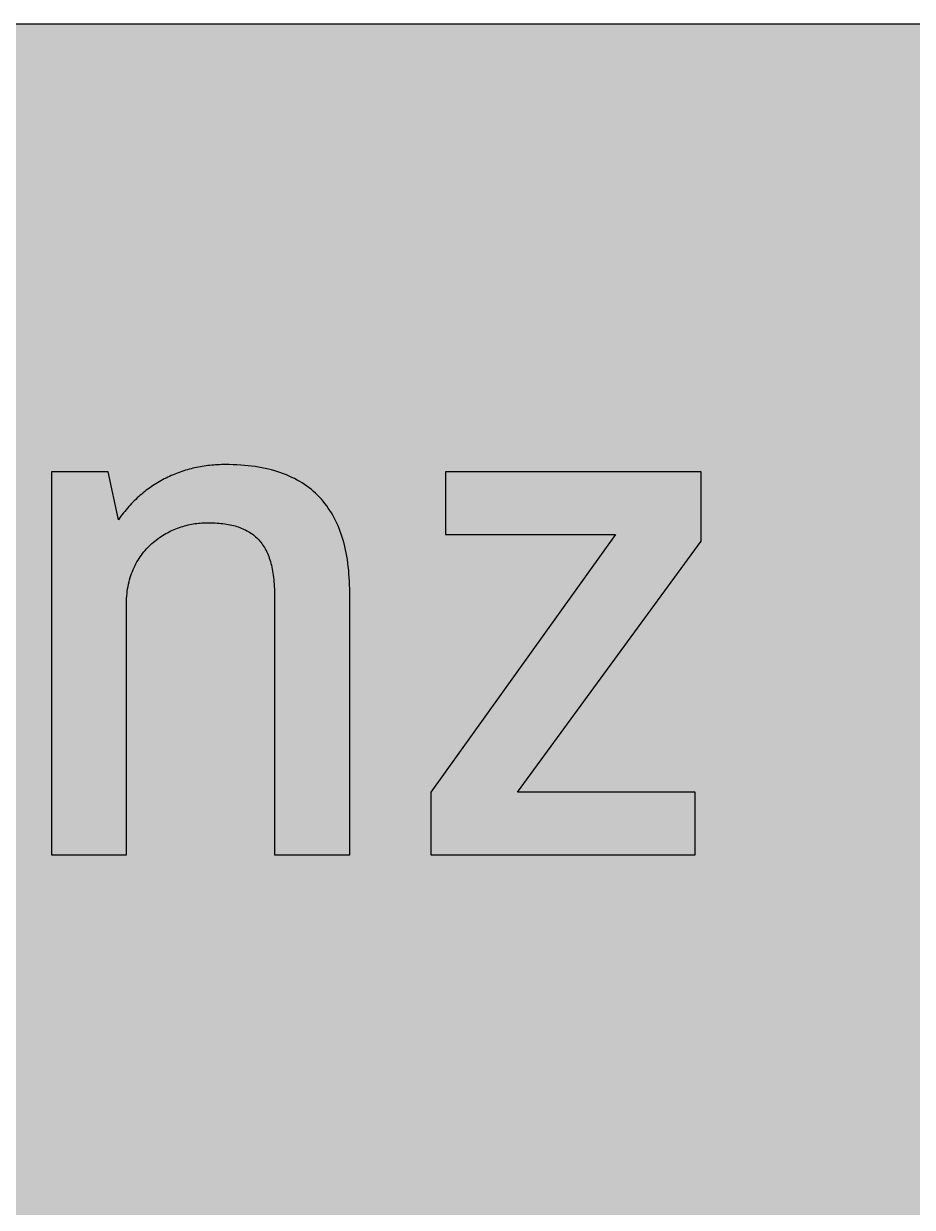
# Model space of a CAD drawing. Header units: millimetres. Extents: x 0 to 212, y 0 to 159.
# Drawn here: x 98.7 to 158.3, y 79.4 to 158.8 of the extents above; entities that cross this region are included whole.
import ezdxf

# ---------------------------------------------------------------- set-up
doc = ezdxf.new("R2010")
doc.units = ezdxf.units.MM

msp = doc.modelspace()

# ---------------------------------------------------------------- hatches: boundary and pattern name
for color, points in [(254, [(14.1633, 0.0536), (13.9878, 0.0533), (13.8125, 0.0559), (13.6373, 0.061), (13.462, 0.0686), (13.2893, 0.0787), (13.114, 0.0914), (12.9413, 0.1041), (12.7686, 0.1219), (12.5959, 0.1397), (12.4231, 0.16), (12.2504, 0.1829), (12.0777, 0.2057), (11.9075, 0.2337), (11.7373, 0.2616), (11.5672, 0.2921), (11.397, 0.3251), (11.2268, 0.3607), (11.0592, 0.3988), (10.8915, 0.4369), (10.7239, 0.4775), (10.5562, 0.5207), (10.3886, 0.5664), (10.2235, 0.6121), (10.0584, 0.6629), (9.8933, 0.7137), (9.7307, 0.7671), (9.5682, 0.8204), (9.4056, 0.8788), (9.2431, 0.9373), (9.083, 0.9982), (8.923, 1.0617), (8.763, 1.1252), (8.6055, 1.1938), (8.4455, 1.2624), (8.2906, 1.331), (8.1331, 1.4046), (7.9781, 1.4783), (7.8232, 1.5545), (7.6708, 1.6332), (7.5184, 1.7145), (7.366, 1.7958), (7.2161, 1.8796), (7.0663, 1.966), (6.919, 2.0523), (6.7716, 2.1438), (6.6243, 2.2352), (6.4795, 2.3266), (6.3348, 2.4232), (6.19, 2.5197), (6.0477, 2.6187), (5.908, 2.7178), (5.7683, 2.8194), (5.6286, 2.9235), (5.4915, 3.0302), (5.3543, 3.1369), (5.2197, 3.2461), (5.0851, 3.3579), (4.953, 3.4722), (4.8209, 3.5865), (4.6914, 3.7033), (4.5644, 3.8202), (4.4348, 3.9395), (4.3104, 4.0615), (4.1859, 4.1859), (4.0615, 4.3104), (3.9395, 4.4348), (3.8202, 4.5618), (3.7033, 4.6914), (3.5865, 4.8209), (3.4722, 4.953), (3.3579, 5.0851), (3.2487, 5.2197), (3.1369, 5.3543), (3.0302, 5.4915), (2.9235, 5.6286), (2.8194, 5.7683), (2.7178, 5.908), (2.6187, 6.0477), (2.5197, 6.19), (2.4232, 6.3348), (2.3266, 6.477), (2.2352, 6.6243), (2.1438, 6.7691), (2.0523, 6.919), (1.966, 7.0663), (1.8796, 7.2161), (1.7958, 7.366), (1.7145, 7.5184), (1.6332, 7.6708), (1.5545, 7.8232), (1.4783, 7.9781), (1.4046, 8.1331), (1.331, 8.2906), (1.2598, 8.4455), (1.1913, 8.603), (1.1252, 8.763), (1.0592, 8.923), (0.9982, 9.083), (0.9373, 9.2431), (0.8763, 9.4056), (0.8204, 9.5682), (0.7645, 9.7307), (0.7112, 9.8933), (0.6604, 10.0584), (0.6121, 10.2235), (0.5639, 10.3911), (0.5207, 10.5562), (0.4775, 10.7239), (0.4343, 10.8915), (0.3962, 11.0592), (0.3607, 11.2268), (0.3251, 11.397), (0.2921, 11.5672), (0.2616, 11.7373), (0.2311, 11.9075), (0.2057, 12.0802), (0.1803, 12.2504), (0.1575, 12.4231), (0.1372, 12.5959), (0.1194, 12.7686), (0.1041, 12.9413), (0.0889, 13.1166), (0.0787, 13.2893), (0.0686, 13.4645), (0.061, 13.6373), (0.0559, 13.8125), (0.0508, 13.9878), (0.0508, 14.163), (0.0522, 144.6925), (0.0508, 144.8664), (0.0559, 145.0416), (0.061, 145.2169), (0.0686, 145.3896), (0.0787, 145.5649), (0.0889, 145.7376), (0.1041, 145.9128), (0.1194, 146.0856), (0.1372, 146.2583), (0.1575, 146.431), (0.1803, 146.6037), (0.2057, 146.7739), (0.2311, 146.9466), (0.2616, 147.1168), (0.2921, 147.287), (0.3251, 147.4572), (0.3607, 147.6248), (0.3962, 147.795), (0.4343, 147.9626), (0.4775, 148.1303), (0.5207, 148.2979), (0.5639, 148.463), (0.6121, 148.6281), (0.6604, 148.7932), (0.7112, 148.9583), (0.7645, 149.1234), (0.8204, 149.286), (0.8763, 149.4485), (0.9373, 149.6111), (0.9982, 149.7711), (1.0592, 149.9311), (1.1252, 150.0911), (1.1913, 150.2486), (1.2598, 150.4061), (1.331, 150.5636), (1.4046, 150.7185), (1.4783, 150.876), (1.5545, 151.0284), (1.6332, 151.1833), (1.7145, 151.3357), (1.7958, 151.4856), (1.8796, 151.638), (1.966, 151.7879), (2.0523, 151.9352), (2.1438, 152.0825), (2.2352, 152.2298), (2.3266, 152.3746), (2.4232, 152.5194), (2.5197, 152.6616), (2.6187, 152.8039), (2.7178, 152.9461), (2.8194, 153.0858), (2.9235, 153.2255), (3.0302, 153.3627), (3.1369, 153.4973), (3.2487, 153.6344), (3.3579, 153.7665), (3.4722, 153.8986), (3.5865, 154.0307), (3.7033, 154.1602), (3.8202, 154.2898), (3.9395, 154.4168), (4.0615, 154.5438), (4.1859, 154.6682), (4.3104, 154.7901), (4.4348, 154.9121), (4.5644, 155.034), (4.6914, 155.1508), (4.8209, 155.2677), (4.953, 155.382), (5.0851, 155.4937), (5.2197, 155.6055), (5.3543, 155.7147), (5.4915, 155.8239), (5.6286, 155.9281), (5.7683, 156.0322), (5.908, 156.1338), (6.0477, 156.2354), (6.19, 156.3345), (6.3348, 156.431), (6.4795, 156.525), (6.6243, 156.6189), (6.7716, 156.7104), (6.919, 156.7993), (7.0663, 156.8882), (7.2161, 156.9745), (7.366, 157.0584), (7.5184, 157.1396), (7.6708, 157.2209), (7.8232, 157.2971), (7.9781, 157.3733), (8.1331, 157.4495), (8.2906, 157.5206), (8.4455, 157.5918), (8.6055, 157.6603), (8.763, 157.7289), (8.923, 157.7924), (9.083, 157.8559), (9.2431, 157.9169), (9.4056, 157.9753), (9.5682, 158.0337), (9.7307, 158.0871), (9.8933, 158.1404), (10.0584, 158.1912), (10.2235, 158.242), (10.3886, 158.2877), (10.5562, 158.3334), (10.7239, 158.3766), (10.8915, 158.4173), (11.0592, 158.4579), (11.2268, 158.4935), (11.397, 158.529), (11.5672, 158.562), (11.7373, 158.5925), (11.9075, 158.6205), (12.0777, 158.6484), (12.2504, 158.6713), (12.4231, 158.6941), (12.5959, 158.7144), (12.7686, 158.7322), (12.9413, 158.75), (13.114, 158.7627), (13.2893, 158.7754), (13.462, 158.7856), (13.6373, 158.7932), (13.8125, 158.7983), (13.9878, 158.8008), (14.163, 158.8033), (197.6078, 158.8036), (197.7822, 158.8008), (197.9574, 158.7983), (198.1327, 158.7932), (198.3054, 158.7856), (198.4807, 158.7754), (198.6534, 158.7627), (198.8287, 158.75), (199.0014, 158.7322), (199.1741, 158.7144), (199.3468, 158.6941), (199.5195, 158.6713), (199.6897, 158.6484), (199.8624, 158.6205), (200.0326, 158.5925), (200.2028, 158.562), (200.373, 158.529), (200.5432, 158.4935), (200.7108, 158.4579), (200.8784, 158.4173), (201.0461, 158.3766), (201.2137, 158.3334), (201.3788, 158.2877), (201.5465, 158.242), (201.7116, 158.1912), (201.8767, 158.1404), (202.0392, 158.0871), (202.2018, 158.0337), (202.3643, 157.9753), (202.5269, 157.9169), (202.6869, 157.8559), (202.8469, 157.7924), (203.007, 157.7289), (203.167, 157.6603), (203.3245, 157.5918), (203.4794, 157.5206), (203.6369, 157.4495), (203.7918, 157.3733), (203.9468, 157.2971), (204.0992, 157.2209), (204.2516, 157.1396), (204.404, 157.0584), (204.5538, 156.9745), (204.7037, 156.8882), (204.8535, 156.7993), (205.0009, 156.7104), (205.1456, 156.6189), (205.293, 156.525), (205.4352, 156.431), (205.58, 156.3345), (205.7222, 156.2354), (205.8619, 156.1338), (206.0016, 156.0322), (206.1413, 155.9281), (206.2785, 155.8239), (206.4156, 155.7147), (206.5503, 155.6055), (206.6849, 155.4937), (206.817, 155.382), (206.949, 155.2677), (207.0786, 155.1508), (207.2081, 155.034), (207.3351, 154.9121), (207.4596, 154.7901), (207.584, 154.6682), (207.7085, 154.5438), (207.8304, 154.4168), (207.9498, 154.2898), (208.0666, 154.1602), (208.1835, 154.0307), (208.2978, 153.8986), (208.4121, 153.7665), (208.5238, 153.6344), (208.6331, 153.4973), (208.7397, 153.3627), (208.8464, 153.2255), (208.9506, 153.0858), (209.0522, 152.9461), (209.1512, 152.8039), (209.2503, 152.6616), (209.3468, 152.5194), (209.4433, 152.3746), (209.5348, 152.2298), (209.6262, 152.0825), (209.7176, 151.9352), (209.804, 151.7879), (209.8904, 151.638), (209.9742, 151.4856), (210.0555, 151.3357), (210.1367, 151.1833), (210.2155, 151.0284), (210.2917, 150.876), (210.3653, 150.7185), (210.439, 150.5636), (210.5076, 150.4061), (210.5762, 150.2486), (210.6447, 150.0911), (210.7082, 149.9311), (210.7717, 149.7711), (210.8327, 149.6111), (210.8911, 149.4485), (210.9495, 149.286), (211.0029, 149.1234), (211.0562, 148.9583), (211.107, 148.7932), (211.1578, 148.6281), (211.2035, 148.463), (211.2493, 148.2979), (211.2924, 148.1303), (211.3331, 147.9626), (211.3712, 147.795), (211.4093, 147.6248), (211.4448, 147.4572), (211.4779, 147.287), (211.5083, 147.1168), (211.5363, 146.9466), (211.5642, 146.7739), (211.5871, 146.6037), (211.6099, 146.431), (211.6303, 146.2583), (211.648, 146.0856), (211.6658, 145.9128), (211.6785, 145.7376), (211.6912, 145.5649), (211.7014, 145.3896), (211.709, 145.2169), (211.7141, 145.0416), (211.7166, 144.8664), (211.7166, 144.6911), (211.7189, 14.1647), (211.7166, 13.9878), (211.7141, 13.8125), (211.709, 13.6373), (211.7014, 13.4645), (211.6912, 13.2893), (211.6785, 13.1166), (211.6658, 12.9413), (211.648, 12.7686), (211.6303, 12.5959), (211.6099, 12.4231), (211.5871, 12.2504), (211.5642, 12.0802), (211.5363, 11.9075), (211.5083, 11.7373), (211.4779, 11.5672), (211.4448, 11.397), (211.4093, 11.2268), (211.3712, 11.0592), (211.3331, 10.8915), (211.2924, 10.7239), (211.2493, 10.5562), (211.2035, 10.3911), (211.1578, 10.2235), (211.107, 10.0584), (211.0562, 9.8933), (211.0029, 9.7307), (210.9495, 9.5682), (210.8911, 9.4056), (210.8327, 9.2431), (210.7717, 9.083), (210.7082, 8.923), (210.6447, 8.763), (210.5762, 8.603), (210.5076, 8.4455), (210.439, 8.2906), (210.3653, 8.1331), (210.2917, 7.9781), (210.2155, 7.8232), (210.1367, 7.6708), (210.0555, 7.5184), (209.9742, 7.366), (209.8904, 7.2161), (209.804, 7.0663), (209.7176, 6.919), (209.6262, 6.7691), (209.5348, 6.6243), (209.4433, 6.477), (209.3468, 6.3348), (209.2503, 6.19), (209.1512, 6.0477), (209.0522, 5.908), (208.9506, 5.7683), (208.8464, 5.6286), (208.7397, 5.4915), (208.6331, 5.3543), (208.5238, 5.2197), (208.4121, 5.0851), (208.2978, 4.953), (208.1835, 4.8209), (208.0666, 4.6914), (207.9498, 4.5618), (207.8304, 4.4348), (207.7085, 4.3104), (207.584, 4.1859), (207.4596, 4.0615), (207.3351, 3.9395), (207.2081, 3.8202), (207.0786, 3.7033), (206.949, 3.5865), (206.817, 3.4722), (206.6849, 3.3579), (206.5503, 3.2461), (206.4156, 3.1369), (206.2785, 3.0302), (206.1413, 2.9235), (206.0016, 2.8194), (205.8619, 2.7178), (205.7222, 2.6187), (205.58, 2.5197), (205.4352, 2.4232), (205.293, 2.3266), (205.1456, 2.2352), (205.0009, 2.1438), (204.8535, 2.0523), (204.7037, 1.966), (204.5538, 1.8796), (204.404, 1.7958), (204.2516, 1.7145), (204.0992, 1.6332), (203.9468, 1.5545), (203.7918, 1.4783), (203.6369, 1.4046), (203.4794, 1.331), (203.3245, 1.2624), (203.167, 1.1938), (203.007, 1.1252), (202.8469, 1.0617), (202.6869, 0.9982), (202.5269, 0.9373), (202.3643, 0.8788), (202.2018, 0.8204), (202.0392, 0.7671), (201.8767, 0.7137), (201.7116, 0.6629), (201.5465, 0.6121), (201.3788, 0.5664), (201.2137, 0.5207), (201.0461, 0.4775), (200.8784, 0.4369), (200.7108, 0.3988), (200.5432, 0.3607), (200.373, 0.3251), (200.2028, 0.2921), (200.0326, 0.2616), (199.8624, 0.2337), (199.6897, 0.2057), (199.5195, 0.1829), (199.3468, 0.16), (199.1741, 0.1397), (199.0014, 0.1219), (198.8287, 0.1041), (198.6534, 0.0914), (198.4807, 0.0787), (198.3054, 0.0686), (198.1327, 0.061), (197.9574, 0.0559), (197.7822, 0.0533), (197.6069, 0.0533)]), (59, [(120.5798, 103.0647), (120.5798, 120.6468), (120.5763, 120.9065), (120.5713, 121.1656), (120.5611, 121.4196), (120.5484, 121.6685), (120.5306, 121.9149), (120.5103, 122.1588), (120.4849, 122.3975), (120.4544, 122.6312), (120.4214, 122.8623), (120.3858, 123.0884), (120.3452, 123.3094), (120.2995, 123.5278), (120.2512, 123.7437), (120.1979, 123.9545), (120.1395, 124.1603), (120.081, 124.3635), (120.015, 124.5616), (119.9464, 124.7572), (119.8728, 124.9477), (119.7966, 125.1331), (119.7153, 125.316), (119.6315, 125.4938), (119.54, 125.669), (119.4486, 125.8392), (119.3495, 126.0043), (119.2479, 126.1669), (119.1438, 126.3244), (119.0346, 126.4793), (118.9203, 126.6292), (118.8009, 126.7739), (118.679, 126.9162), (118.5545, 127.0533), (118.4224, 127.188), (118.2878, 127.315), (118.1481, 127.442), (118.0059, 127.5613), (117.8585, 127.6782), (117.7061, 127.7925), (117.5512, 127.8992), (117.3912, 128.0033), (117.2261, 128.1049), (117.0559, 128.2014), (116.8832, 128.2929), (116.7054, 128.3792), (116.525, 128.463), (116.3371, 128.5418), (116.1466, 128.618), (115.9535, 128.6891), (115.7529, 128.7551), (115.5497, 128.8161), (115.3414, 128.8745), (115.128, 128.9279), (114.9121, 128.9787), (114.6912, 129.0244), (114.4651, 129.065), (114.234, 129.1006), (114.0003, 129.1336), (113.7615, 129.1615), (113.5177, 129.1844), (113.2688, 129.2047), (113.0173, 129.22), (112.7608, 129.2301), (112.4991, 129.2377), (112.2324, 129.2403), (112.1029, 129.2377), (111.9734, 129.2352), (111.8438, 129.2301), (111.7143, 129.225), (111.5847, 129.2174), (111.4577, 129.2073), (111.3282, 129.1971), (111.2012, 129.1844), (111.0742, 129.1692), (110.9447, 129.1514), (110.8177, 129.1336), (110.6932, 129.1133), (110.5662, 129.0904), (110.4392, 129.0676), (110.3147, 129.0422), (110.1903, 129.0142), (110.0633, 128.9863), (109.9414, 128.9558), (109.8169, 128.9228), (109.6924, 128.8872), (109.5705, 128.8517), (109.4486, 128.8136), (109.3267, 128.7729), (109.2073, 128.7323), (109.0854, 128.6866), (108.966, 128.6434), (108.8466, 128.5951), (108.7298, 128.5469), (108.6104, 128.4961), (108.4936, 128.4427), (108.3767, 128.3868), (108.2624, 128.331), (108.1481, 128.2725), (108.0338, 128.2141), (107.9195, 128.1506), (107.8078, 128.0871), (107.696, 128.0211), (107.5868, 127.955), (107.475, 127.8865), (107.3658, 127.8128), (107.2591, 127.7417), (107.1524, 127.6655), (107.0458, 127.5893), (106.9391, 127.5105), (106.8349, 127.4293), (106.7333, 127.348), (106.6317, 127.2616), (106.5301, 127.1753), (106.4285, 127.0889), (106.3295, 126.9975), (106.233, 126.906), (106.1364, 126.812), (106.0399, 126.7155), (105.9459, 126.619), (105.852, 126.5199), (105.7605, 126.4183), (105.6691, 126.3142), (105.5802, 126.2075), (105.4913, 126.1008), (105.4049, 125.9916), (105.3186, 125.8799), (105.2347, 125.7681), (105.1509, 125.6513), (105.0696, 125.5344), (104.3795, 128.7455), (100.5776, 128.7455), (100.5776, 103.0647), (105.6143, 103.0647), (105.6143, 119.9056), (105.6157, 120.0785), (105.6208, 120.2512), (105.6335, 120.4189), (105.6462, 120.584), (105.6665, 120.7465), (105.6894, 120.9065), (105.7173, 121.0615), (105.7478, 121.2164), (105.7808, 121.3663), (105.8189, 121.5136), (105.8621, 121.6584), (105.9078, 121.8006), (105.9561, 121.9378), (106.0069, 122.0749), (106.0628, 122.207), (106.1212, 122.3366), (106.1822, 122.4636), (106.2457, 122.588), (106.3142, 122.7099), (106.3854, 122.8268), (106.4565, 122.9436), (106.5327, 123.0554), (106.6114, 123.1671), (106.6927, 123.2738), (106.774, 123.378), (106.8603, 123.4796), (106.9467, 123.5761), (107.0381, 123.6726), (107.1296, 123.7666), (107.2236, 123.8555), (107.3175, 123.9444), (107.4166, 124.0282), (107.5157, 124.1095), (107.6173, 124.1908), (107.7189, 124.267), (107.823, 124.3406), (107.9271, 124.4117), (108.0338, 124.4803), (108.143, 124.5464), (108.2523, 124.6073), (108.3615, 124.6683), (108.4732, 124.7267), (108.585, 124.7826), (108.6968, 124.8334), (108.8111, 124.8842), (108.9254, 124.9299), (109.0397, 124.9756), (109.1565, 125.0163), (109.2708, 125.0569), (109.3876, 125.0925), (109.5045, 125.1255), (109.6188, 125.1585), (109.7356, 125.1864), (109.8525, 125.2144), (109.9693, 125.2372), (110.0861, 125.2576), (110.2004, 125.2779), (110.3173, 125.2931), (110.4316, 125.3058), (110.5459, 125.3185), (110.6602, 125.3261), (110.7719, 125.3338), (110.8862, 125.3363), (110.998, 125.3388), (111.1402, 125.3363), (111.2799, 125.3338), (111.4171, 125.3287), (111.5517, 125.3236), (111.6863, 125.3134), (111.8159, 125.3033), (111.9454, 125.2931), (112.0724, 125.2779), (112.1943, 125.2601), (112.3163, 125.2423), (112.4356, 125.222), (112.5525, 125.1991), (112.6693, 125.1737), (112.7811, 125.1483), (112.8903, 125.1179), (112.9995, 125.0874), (113.1037, 125.0544), (113.2078, 125.0163), (113.3094, 124.9782), (113.4085, 124.9375), (113.505, 124.8943), (113.599, 124.8512), (113.6904, 124.8029), (113.7793, 124.7521), (113.8682, 124.6988), (113.952, 124.6429), (114.0358, 124.587), (114.1171, 124.526), (114.1959, 124.4625), (114.2721, 124.3965), (114.3457, 124.3279), (114.4168, 124.2568), (114.4854, 124.1831), (114.554, 124.1069), (114.6175, 124.0282), (114.681, 123.9469), (114.742, 123.8606), (114.8004, 123.7742), (114.8563, 123.6828), (114.9096, 123.5888), (114.9629, 123.4923), (115.0112, 123.3932), (115.0595, 123.2916), (115.1026, 123.1849), (115.1458, 123.0782), (115.1865, 122.9665), (115.2246, 122.8522), (115.2601, 122.7328), (115.2957, 122.6134), (115.3262, 122.489), (115.3566, 122.362), (115.3846, 122.2299), (115.4074, 122.0953), (115.4328, 121.9581), (115.4532, 121.8184), (115.4709, 121.6736), (115.4862, 121.5263), (115.5014, 121.3764), (115.5141, 121.2215), (115.5243, 121.064), (115.5319, 120.904), (115.537, 120.7389), (115.5395, 120.5713), (115.5395, 120.3985), (115.5418, 103.0647)]), (59, [(144.1372, 124.1044), (144.1372, 128.7455), (127, 128.7455), (127, 124.5482), (138.4088, 124.5482), (126.0119, 107.2621), (126.0119, 103.0647), (143.7432, 103.0647), (143.7432, 107.2621), (131.8398, 107.2621)])]:
    msp.add_hatch(color=color).paths.add_polyline_path(points)
h = msp.add_hatch(color=59)
h.paths.add_polyline_path([(14.1633, 3.5814), (13.8887, 3.5839), (13.6169, 3.5941), (13.3477, 3.6119), (13.081, 3.6347), (12.8143, 3.6652), (12.5501, 3.7008), (12.2885, 3.7465), (12.0294, 3.7948), (11.7729, 3.8506), (11.5164, 3.9141), (11.2649, 3.9827), (11.016, 4.0564), (10.7671, 4.1351), (10.5232, 4.2215), (10.2819, 4.3129), (10.0432, 4.412), (9.8069, 4.5161), (9.5733, 4.6228), (9.3447, 4.7371), (9.1186, 4.8565), (8.8951, 4.9809), (8.6741, 5.113), (8.4582, 5.2476), (8.2448, 5.3873), (8.0366, 5.5321), (7.8308, 5.682), (7.6276, 5.8369), (7.4295, 5.9969), (7.2365, 6.1595), (7.046, 6.3297), (6.8605, 6.5024), (6.6777, 6.6802), (6.5024, 6.8605), (6.3271, 7.046), (6.1595, 7.2365), (5.9969, 7.432), (5.8369, 7.6302), (5.682, 7.8308), (5.5321, 8.0366), (5.3873, 8.2448), (5.2451, 8.4582), (5.1105, 8.6741), (4.9809, 8.8951), (4.8565, 9.1186), (4.7371, 9.3447), (4.6228, 9.5758), (4.5136, 9.8069), (4.4094, 10.0432), (4.3129, 10.2819), (4.2215, 10.5232), (4.1351, 10.7696), (4.0538, 11.016), (3.9802, 11.2649), (3.9116, 11.5189), (3.8506, 11.7729), (3.7948, 12.0294), (3.744, 12.2911), (3.7008, 12.5527), (3.6627, 12.8143), (3.6322, 13.081), (3.6093, 13.3502), (3.5916, 13.6195), (3.5814, 13.8913), (3.5789, 14.163), (3.58, 144.6925), (3.5814, 144.9654), (3.5916, 145.2347), (3.6093, 145.5064), (3.6322, 145.7731), (3.6627, 146.0398), (3.7008, 146.304), (3.744, 146.5656), (3.7948, 146.8247), (3.8506, 147.0812), (3.9116, 147.3352), (3.9802, 147.5892), (4.0538, 147.8382), (4.1351, 148.0845), (4.2215, 148.3309), (4.3129, 148.5722), (4.4094, 148.811), (4.5136, 149.0472), (4.6228, 149.2783), (4.7371, 149.5095), (4.8565, 149.7355), (4.9809, 149.9591), (5.1105, 150.1775), (5.2451, 150.3959), (5.3873, 150.6093), (5.5321, 150.8176), (5.682, 151.0233), (5.8369, 151.224), (5.9969, 151.4221), (6.1595, 151.6177), (6.3271, 151.8056), (6.5024, 151.9936), (6.6777, 152.1739), (6.8605, 152.3517), (7.046, 152.5245), (7.2365, 152.6946), (7.4295, 152.8572), (7.6276, 153.0172), (7.8308, 153.1722), (8.0366, 153.322), (8.2448, 153.4668), (8.4582, 153.6065), (8.6741, 153.7411), (8.8951, 153.8732), (9.1186, 153.9977), (9.3447, 154.117), (9.5733, 154.2313), (9.8069, 154.3406), (10.0432, 154.4422), (10.2819, 154.5412), (10.5232, 154.6327), (10.7671, 154.719), (11.016, 154.7978), (11.2649, 154.874), (11.5164, 154.9425), (11.7729, 155.0035), (12.0294, 155.0594), (12.2885, 155.1102), (12.5501, 155.1534), (12.8143, 155.1889), (13.081, 155.2194), (13.3477, 155.2448), (13.6169, 155.26), (13.8887, 155.2702), (14.163, 155.2753), (197.6078, 155.2758), (197.8787, 155.2702), (198.1505, 155.26), (198.4197, 155.2448), (198.689, 155.2194), (198.9557, 155.1889), (199.2173, 155.1534), (199.4789, 155.1102), (199.7405, 155.0594), (199.9971, 155.0035), (200.2511, 154.9425), (200.5051, 154.874), (200.754, 154.7978), (201.0004, 154.719), (201.2467, 154.6327), (201.488, 154.5412), (201.7268, 154.4422), (201.963, 154.3406), (202.1942, 154.2313), (202.4253, 154.117), (202.6514, 153.9977), (202.8749, 153.8732), (203.0959, 153.7411), (203.3118, 153.6065), (203.5251, 153.4668), (203.7334, 153.322), (203.9391, 153.1722), (204.1398, 153.0172), (204.3379, 152.8572), (204.5335, 152.6946), (204.724, 152.5245), (204.9094, 152.3517), (205.0898, 152.1739), (205.2676, 151.9936), (205.4403, 151.8056), (205.6105, 151.6177), (205.773, 151.4221), (205.933, 151.224), (206.088, 151.0233), (206.2378, 150.8176), (206.3826, 150.6093), (206.5223, 150.3959), (206.6569, 150.1775), (206.789, 149.9591), (206.9135, 149.7355), (207.0329, 149.5095), (207.1472, 149.2783), (207.2538, 149.0472), (207.358, 148.811), (207.457, 148.5722), (207.5485, 148.3309), (207.6348, 148.0845), (207.7136, 147.8382), (207.7872, 147.5892), (207.8558, 147.3352), (207.9193, 147.0812), (207.9752, 146.8247), (208.0235, 146.5656), (208.0692, 146.304), (208.1047, 146.0398), (208.1352, 145.7731), (208.1581, 145.5064), (208.1759, 145.2347), (208.186, 144.9654), (208.1911, 144.6911), (208.1911, 14.1647), (208.186, 13.8913), (208.1759, 13.6195), (208.1581, 13.3502), (208.1352, 13.081), (208.1047, 12.8143), (208.0692, 12.5527), (208.0235, 12.2911), (207.9752, 12.0294), (207.9193, 11.7729), (207.8558, 11.5189), (207.7872, 11.2649), (207.7136, 11.016), (207.6348, 10.7696), (207.5485, 10.5232), (207.457, 10.2819), (207.358, 10.0432), (207.2538, 9.8069), (207.1472, 9.5758), (207.0329, 9.3447), (206.9135, 9.1186), (206.789, 8.8951), (206.6569, 8.6741), (206.5223, 8.4582), (206.3826, 8.2448), (206.2378, 8.0366), (206.088, 7.8308), (205.933, 7.6302), (205.773, 7.432), (205.6105, 7.2365), (205.4403, 7.046), (205.2676, 6.8605), (205.0898, 6.6802), (204.9094, 6.5024), (204.724, 6.3297), (204.5335, 6.1595), (204.3379, 5.9969), (204.1398, 5.8369), (203.9391, 5.682), (203.7334, 5.5321), (203.5251, 5.3873), (203.3118, 5.2476), (203.0959, 5.113), (202.8749, 4.9809), (202.6514, 4.8565), (202.4253, 4.7371), (202.1942, 4.6228), (201.963, 4.5161), (201.7268, 4.412), (201.488, 4.3129), (201.2467, 4.2215), (201.0004, 4.1351), (200.754, 4.0564), (200.5051, 3.9827), (200.2511, 3.9141), (199.9971, 3.8506), (199.7405, 3.7948), (199.4789, 3.7465), (199.2173, 3.7008), (198.9557, 3.6652), (198.689, 3.6347), (198.4197, 3.6119), (198.1505, 3.5941), (197.8787, 3.5839), (197.6069, 3.5789)])
h.paths.add_polyline_path([(14.1633, 8.8731), (14.0259, 8.8748), (13.8887, 8.8798), (13.7541, 8.8875), (13.622, 8.9002), (13.4874, 8.9154), (13.3553, 8.9332), (13.2258, 8.9535), (13.0962, 8.9789), (12.9667, 9.0068), (12.8397, 9.0373), (12.7127, 9.0729), (12.5882, 9.1084), (12.4663, 9.1491), (12.3419, 9.1923), (12.2225, 9.238), (12.1031, 9.2888), (11.9837, 9.3396), (11.8694, 9.3929), (11.7526, 9.4513), (11.6408, 9.5098), (11.5291, 9.5733), (11.4198, 9.6368), (11.3106, 9.7053), (11.2039, 9.7765), (11.0998, 9.8476), (10.9957, 9.9238), (10.8966, 10), (10.7975, 10.0787), (10.6985, 10.1625), (10.6045, 10.2464), (10.5105, 10.3327), (10.4216, 10.4216), (10.3327, 10.5131), (10.2464, 10.6045), (10.16, 10.701), (10.0787, 10.7975), (10, 10.8966), (9.9212, 10.9982), (9.8476, 11.0998), (9.7739, 11.2039), (9.7053, 11.3106), (9.6368, 11.4198), (9.5707, 11.5291), (9.5098, 11.6408), (9.4488, 11.7551), (9.3929, 11.8694), (9.337, 11.9863), (9.2862, 12.1031), (9.238, 12.2225), (9.1923, 12.3444), (9.1491, 12.4663), (9.1084, 12.5908), (9.0703, 12.7152), (9.0373, 12.8397), (9.0068, 12.9692), (8.9789, 13.0962), (8.9535, 13.2258), (8.9306, 13.3579), (8.9129, 13.4899), (8.8976, 13.622), (8.8849, 13.7566), (8.8773, 13.8913), (8.8722, 14.0259), (8.8697, 14.163), (8.8717, 144.6925), (8.8722, 144.8283), (8.8773, 144.9629), (8.8849, 145.0975), (8.8976, 145.2321), (8.9129, 145.3642), (8.9306, 145.4963), (8.9535, 145.6284), (8.9789, 145.7579), (9.0068, 145.8849), (9.0373, 146.0144), (9.0703, 146.1389), (9.1084, 146.2634), (9.1491, 146.3878), (9.1923, 146.5097), (9.238, 146.6317), (9.2862, 146.751), (9.337, 146.8679), (9.3929, 146.9847), (9.4488, 147.099), (9.5098, 147.2133), (9.5707, 147.3251), (9.6368, 147.4343), (9.7053, 147.5435), (9.7739, 147.6502), (9.8476, 147.7543), (9.9212, 147.8559), (10, 147.9575), (10.0787, 148.0566), (10.16, 148.1531), (10.2464, 148.2496), (10.3327, 148.3411), (10.4216, 148.4325), (10.5105, 148.5214), (10.6045, 148.6078), (10.6985, 148.6916), (10.7975, 148.7754), (10.8966, 148.8542), (10.9957, 148.9304), (11.0998, 149.0066), (11.2039, 149.0777), (11.3106, 149.1488), (11.4198, 149.2174), (11.5291, 149.2809), (11.6408, 149.3444), (11.7526, 149.4028), (11.8694, 149.4612), (11.9837, 149.5146), (12.1031, 149.5679), (12.2225, 149.6162), (12.3419, 149.6619), (12.4663, 149.7051), (12.5882, 149.7457), (12.7127, 149.7813), (12.8397, 149.8168), (12.9667, 149.8473), (13.0962, 149.8752), (13.2258, 149.9006), (13.3553, 149.921), (13.4874, 149.9413), (13.622, 149.9565), (13.7541, 149.9667), (13.8887, 149.9768), (14.0259, 149.9819), (14.163, 149.9819), (197.6078, 149.9842), (197.7441, 149.9819), (197.8787, 149.9768), (198.0133, 149.9667), (198.1479, 149.9565), (198.28, 149.9413), (198.4121, 149.921), (198.5442, 149.9006), (198.6737, 149.8752), (198.8007, 149.8473), (198.9303, 149.8168), (199.0547, 149.7813), (199.1792, 149.7457), (199.3036, 149.7051), (199.4256, 149.6619), (199.5475, 149.6162), (199.6669, 149.5679), (199.7837, 149.5146), (199.9005, 149.4612), (200.0148, 149.4028), (200.1291, 149.3444), (200.2409, 149.2809), (200.3501, 149.2174), (200.4593, 149.1488), (200.566, 149.0777), (200.6702, 149.0066), (200.7718, 148.9304), (200.8734, 148.8542), (200.9724, 148.7754), (201.0689, 148.6916), (201.1655, 148.6078), (201.2569, 148.5214), (201.3483, 148.4325), (201.4372, 148.3411), (201.5236, 148.2496), (201.6074, 148.1531), (201.6912, 148.0566), (201.77, 147.9575), (201.8462, 147.8559), (201.9224, 147.7543), (201.9935, 147.6502), (202.0646, 147.5435), (202.1332, 147.4343), (202.1967, 147.3251), (202.2602, 147.2133), (202.3186, 147.099), (202.377, 146.9847), (202.4304, 146.8679), (202.4812, 146.751), (202.532, 146.6317), (202.5777, 146.5097), (202.6209, 146.3878), (202.6615, 146.2634), (202.6971, 146.1389), (202.7326, 146.0144), (202.7631, 145.8849), (202.7911, 145.7579), (202.8165, 145.6284), (202.8368, 145.4963), (202.8546, 145.3642), (202.8698, 145.2321), (202.8825, 145.0975), (202.8901, 144.9629), (202.8952, 144.8283), (202.8977, 144.6911), (202.8994, 14.1647), (202.8952, 14.0259), (202.8901, 13.8913), (202.8825, 13.7566), (202.8698, 13.622), (202.8546, 13.4899), (202.8368, 13.3579), (202.8165, 13.2258), (202.7911, 13.0962), (202.7631, 12.9692), (202.7326, 12.8397), (202.6971, 12.7152), (202.6615, 12.5908), (202.6209, 12.4663), (202.5777, 12.3444), (202.532, 12.2225), (202.4812, 12.1031), (202.4304, 11.9863), (202.377, 11.8694), (202.3186, 11.7551), (202.2602, 11.6408), (202.1967, 11.5291), (202.1332, 11.4198), (202.0646, 11.3106), (201.9935, 11.2039), (201.9224, 11.0998), (201.8462, 10.9982), (201.77, 10.8966), (201.6912, 10.7975), (201.6074, 10.701), (201.5236, 10.6045), (201.4372, 10.5131), (201.3483, 10.4216), (201.2569, 10.3327), (201.1655, 10.2464), (201.0689, 10.1625), (200.9724, 10.0787), (200.8734, 10), (200.7718, 9.9238), (200.6702, 9.8476), (200.566, 9.7765), (200.4593, 9.7053), (200.3501, 9.6368), (200.2409, 9.5733), (200.1291, 9.5098), (200.0148, 9.4513), (199.9005, 9.3929), (199.7837, 9.3396), (199.6669, 9.2888), (199.5475, 9.238), (199.4256, 9.1923), (199.3036, 9.1491), (199.1792, 9.1084), (199.0547, 9.0729), (198.9303, 9.0373), (198.8007, 9.0068), (198.6737, 8.9789), (198.5442, 8.9535), (198.4121, 8.9332), (198.28, 8.9154), (198.1479, 8.9002), (198.0133, 8.8875), (197.8787, 8.8798), (197.7441, 8.8748), (197.6069, 8.8722)], flags=16)
h = msp.add_hatch(color=59)
h.paths.add_polyline_path([(147.5948, 128.7455), (147.5948, 124.7948), (151.299, 124.7948), (151.299, 103.0647), (156.337, 103.0647), (156.337, 128.7455)])
edge = h.paths.add_edge_path(flags=16)
edge.add_line((150.4597, 136.8457), (150.4594, 136.7536))
edge.add_line((150.4594, 136.7536), (150.462, 136.6647))
edge.add_line((150.462, 136.6647), (150.4671, 136.5758))
edge.add_line((150.4671, 136.5758), (150.4747, 136.4894))
edge.add_line((150.4747, 136.4894), (150.4848, 136.4031))
edge.add_line((150.4848, 136.4031), (150.495, 136.3167))
edge.add_line((150.495, 136.3167), (150.5077, 136.2304))
edge.add_line((150.5077, 136.2304), (150.5229, 136.1465))
edge.add_line((150.5229, 136.1465), (150.5407, 136.0627))
edge.add_line((150.5407, 136.0627), (150.5585, 135.9814))
edge.add_line((150.5585, 135.9814), (150.5814, 135.9002))
edge.add_line((150.5814, 135.9002), (150.6042, 135.8189))
edge.add_line((150.6042, 135.8189), (150.6271, 135.7401))
edge.add_line((150.6271, 135.7401), (150.655, 135.6614))
edge.add_line((150.655, 135.6614), (150.683, 135.5827))
edge.add_line((150.683, 135.5827), (150.7134, 135.5065))
edge.add_line((150.7134, 135.5065), (150.7439, 135.4303))
edge.add_line((150.7439, 135.4303), (150.7769, 135.3566))
edge.add_line((150.7769, 135.3566), (150.8125, 135.2829))
edge.add_line((150.8125, 135.2829), (150.8506, 135.2118))
edge.add_line((150.8506, 135.2118), (150.8887, 135.1407))
edge.add_line((150.8887, 135.1407), (150.9268, 135.0721))
edge.add_line((150.9268, 135.0721), (150.97, 135.0035))
edge.add_line((150.97, 135.0035), (151.0132, 134.935))
edge.add_line((151.0132, 134.935), (151.0589, 134.8689))
edge.add_line((151.0589, 134.8689), (151.1046, 134.8054))
edge.add_line((151.1046, 134.8054), (151.1529, 134.7419))
edge.add_line((151.1529, 134.7419), (151.2011, 134.6784))
edge.add_line((151.2011, 134.6784), (151.2545, 134.6175))
edge.add_line((151.2545, 134.6175), (151.3053, 134.559))
edge.add_line((151.3053, 134.559), (151.3586, 134.5006))
edge.add_line((151.3586, 134.5006), (151.4145, 134.4422))
edge.add_line((151.4145, 134.4422), (151.4729, 134.3863))
edge.add_line((151.4729, 134.3863), (151.5313, 134.333))
edge.add_line((151.5313, 134.333), (151.5897, 134.2822))
edge.add_line((151.5897, 134.2822), (151.6507, 134.2288))
edge.add_line((151.6507, 134.2288), (151.7142, 134.1806))
edge.add_line((151.7142, 134.1806), (151.7777, 134.1323))
edge.add_line((151.7777, 134.1323), (151.8412, 134.0866))
edge.add_line((151.8412, 134.0866), (151.9072, 134.0409))
edge.add_line((151.9072, 134.0409), (151.9758, 133.9977))
edge.add_line((151.9758, 133.9977), (152.0444, 133.9545))
edge.add_line((152.0444, 133.9545), (152.113, 133.9164))
edge.add_line((152.113, 133.9164), (152.1841, 133.8783))
edge.add_line((152.1841, 133.8783), (152.2552, 133.8402))
edge.add_line((152.2552, 133.8402), (152.3289, 133.8047))
edge.add_line((152.3289, 133.8047), (152.4051, 133.7716))
edge.add_line((152.4051, 133.7716), (152.4787, 133.7412))
edge.add_line((152.4787, 133.7412), (152.5549, 133.7107))
edge.add_line((152.5549, 133.7107), (152.6337, 133.6827))
edge.add_line((152.6337, 133.6827), (152.7124, 133.6548))
edge.add_line((152.7124, 133.6548), (152.7912, 133.6319))
edge.add_line((152.7912, 133.6319), (152.8724, 133.6091))
edge.add_line((152.8724, 133.6091), (152.9537, 133.5888))
edge.add_line((152.9537, 133.5888), (153.035, 133.5684))
edge.add_line((153.035, 133.5684), (153.1188, 133.5507))
edge.add_line((153.1188, 133.5507), (153.2026, 133.5354))
edge.add_line((153.2026, 133.5354), (153.289, 133.5227))
edge.add_line((153.289, 133.5227), (153.3754, 133.5126))
edge.add_line((153.3754, 133.5126), (153.4617, 133.5024))
edge.add_line((153.4617, 133.5024), (153.5481, 133.4948))
edge.add_line((153.5481, 133.4948), (153.637, 133.4897))
edge.add_line((153.637, 133.4897), (153.7259, 133.4872))
edge.add_line((153.7259, 133.4872), (153.8173, 133.4872))
edge.add_line((153.8173, 133.4872), (153.9062, 133.4872))
edge.add_line((153.9062, 133.4872), (153.9951, 133.4897))
edge.add_line((153.9951, 133.4897), (154.084, 133.4948))
edge.add_line((154.084, 133.4948), (154.1729, 133.5024))
edge.add_line((154.1729, 133.5024), (154.2593, 133.5126))
edge.add_line((154.2593, 133.5126), (154.3456, 133.5227))
edge.add_line((154.3456, 133.5227), (154.4295, 133.5354))
edge.add_line((154.4295, 133.5354), (154.5133, 133.5507))
edge.add_line((154.5133, 133.5507), (154.5971, 133.5684))
edge.add_line((154.5971, 133.5684), (154.6809, 133.5888))
edge.add_line((154.6809, 133.5888), (154.7622, 133.6091))
edge.add_line((154.7622, 133.6091), (154.8409, 133.6319))
edge.add_line((154.8409, 133.6319), (154.9222, 133.6548))
edge.add_line((154.9222, 133.6548), (155.001, 133.6827))
edge.add_line((155.001, 133.6827), (155.0772, 133.7107))
edge.add_line((155.0772, 133.7107), (155.1534, 133.7412))
edge.add_line((155.1534, 133.7412), (155.2296, 133.7716))
edge.add_line((155.2296, 133.7716), (155.3032, 133.8047))
edge.add_line((155.3032, 133.8047), (155.3769, 133.8402))
edge.add_line((155.3769, 133.8402), (155.448, 133.8783))
edge.add_line((155.448, 133.8783), (155.5191, 133.9164))
edge.add_line((155.5191, 133.9164), (155.5902, 133.9545))
edge.add_line((155.5902, 133.9545), (155.6588, 133.9977))
edge.add_line((155.6588, 133.9977), (155.7249, 134.0409))
edge.add_line((155.7249, 134.0409), (155.7909, 134.0866))
edge.add_line((155.7909, 134.0866), (155.8569, 134.1323))
edge.add_line((155.8569, 134.1323), (155.9204, 134.1806))
edge.add_line((155.9204, 134.1806), (155.9814, 134.2288))
edge.add_line((155.9814, 134.2288), (156.0424, 134.2822))
edge.add_line((156.0424, 134.2822), (156.1033, 134.333))
edge.add_line((156.1033, 134.333), (156.1617, 134.3863))
edge.add_line((156.1617, 134.3863), (156.2176, 134.4422))
edge.add_line((156.2176, 134.4422), (156.2735, 134.5006))
edge.add_line((156.2735, 134.5006), (156.3268, 134.559))
edge.add_line((156.3268, 134.559), (156.3802, 134.6175))
edge.add_line((156.3802, 134.6175), (156.431, 134.6784))
edge.add_line((156.431, 134.6784), (156.4818, 134.7419))
edge.add_line((156.4818, 134.7419), (156.53, 134.8054))
edge.add_line((156.53, 134.8054), (156.5758, 134.8689))
edge.add_line((156.5758, 134.8689), (156.6215, 134.935))
edge.add_line((156.6215, 134.935), (156.6647, 135.0035))
edge.add_line((156.6647, 135.0035), (156.7053, 135.0721))
edge.add_line((156.7053, 135.0721), (156.7459, 135.1407))
edge.add_line((156.7459, 135.1407), (156.784, 135.2118))
edge.add_line((156.784, 135.2118), (156.8221, 135.2829))
edge.add_line((156.8221, 135.2829), (156.8552, 135.3566))
edge.add_line((156.8552, 135.3566), (156.8907, 135.4303))
edge.add_line((156.8907, 135.4303), (156.9212, 135.5065))
edge.add_line((156.9212, 135.5065), (156.9517, 135.5827))
edge.add_line((156.9517, 135.5827), (156.9796, 135.6614))
edge.add_line((156.9796, 135.6614), (157.005, 135.7401))
edge.add_line((157.005, 135.7401), (157.0304, 135.8189))
edge.add_line((157.0304, 135.8189), (157.0533, 135.9002))
edge.add_line((157.0533, 135.9002), (157.0736, 135.9814))
edge.add_line((157.0736, 135.9814), (157.0914, 136.0627))
edge.add_line((157.0914, 136.0627), (157.1092, 136.1465))
edge.add_line((157.1092, 136.1465), (157.1244, 136.2304))
edge.add_line((157.1244, 136.2304), (157.1371, 136.3167))
edge.add_line((157.1371, 136.3167), (157.1498, 136.4031))
edge.add_line((157.1498, 136.4031), (157.1574, 136.4894))
edge.add_line((157.1574, 136.4894), (157.165, 136.5758))
edge.add_line((157.165, 136.5758), (157.1701, 136.6647))
edge.add_line((157.1701, 136.6647), (157.1752, 136.7536))
edge.add_line((157.1752, 136.7536), (157.1752, 136.845))
edge.add_line((157.1752, 136.845), (157.1752, 136.9339))
edge.add_line((157.1752, 136.9339), (157.1701, 137.0228))
edge.add_line((157.1701, 137.0228), (157.165, 137.1117))
edge.add_line((157.165, 137.1117), (157.1574, 137.2006))
edge.add_line((157.1574, 137.2006), (157.1498, 137.287))
edge.add_line((157.1498, 137.287), (157.1371, 137.3734))
edge.add_line((157.1371, 137.3734), (157.1244, 137.4572))
edge.add_line((157.1244, 137.4572), (157.1092, 137.541))
edge.add_line((157.1092, 137.541), (157.0914, 137.6248))
edge.add_line((157.0914, 137.6248), (157.0736, 137.7086))
edge.add_line((157.0736, 137.7086), (157.0533, 137.7899))
edge.add_line((157.0533, 137.7899), (157.0304, 137.8687))
edge.add_line((157.0304, 137.8687), (157.005, 137.9499))
edge.add_line((157.005, 137.9499), (156.9796, 138.0287))
edge.add_line((156.9796, 138.0287), (156.9517, 138.1049))
edge.add_line((156.9517, 138.1049), (156.9212, 138.1811))
edge.add_line((156.9212, 138.1811), (156.8907, 138.2573))
edge.add_line((156.8907, 138.2573), (156.8552, 138.3309))
edge.add_line((156.8552, 138.3309), (156.8221, 138.4046))
edge.add_line((156.8221, 138.4046), (156.784, 138.4783))
edge.add_line((156.784, 138.4783), (156.7459, 138.5468))
edge.add_line((156.7459, 138.5468), (156.7053, 138.618))
edge.add_line((156.7053, 138.618), (156.6647, 138.6865))
edge.add_line((156.6647, 138.6865), (156.6215, 138.7526))
edge.add_line((156.6215, 138.7526), (156.5758, 138.8186))
edge.add_line((156.5758, 138.8186), (156.53, 138.8847))
edge.add_line((156.53, 138.8847), (156.4818, 138.9482))
edge.add_line((156.4818, 138.9482), (156.431, 139.0117))
edge.add_line((156.431, 139.0117), (156.3802, 139.0726))
edge.add_line((156.3802, 139.0726), (156.3268, 139.131))
edge.add_line((156.3268, 139.131), (156.2735, 139.1895))
edge.add_line((156.2735, 139.1895), (156.2176, 139.2453))
edge.add_line((156.2176, 139.2453), (156.1617, 139.3012))
edge.add_line((156.1617, 139.3012), (156.1033, 139.3546))
edge.add_line((156.1033, 139.3546), (156.0424, 139.4079))
edge.add_line((156.0424, 139.4079), (155.9814, 139.4587))
edge.add_line((155.9814, 139.4587), (155.9204, 139.5095))
edge.add_line((155.9204, 139.5095), (155.8569, 139.5578))
edge.add_line((155.8569, 139.5578), (155.7909, 139.6035))
edge.add_line((155.7909, 139.6035), (155.7249, 139.6492))
edge.add_line((155.7249, 139.6492), (155.6588, 139.6924))
edge.add_line((155.6588, 139.6924), (155.5902, 139.733))
edge.add_line((155.5902, 139.733), (155.5191, 139.7737))
edge.add_line((155.5191, 139.7737), (155.448, 139.8118))
edge.add_line((155.448, 139.8118), (155.3769, 139.8499))
edge.add_line((155.3769, 139.8499), (155.3032, 139.8829))
edge.add_line((155.3032, 139.8829), (155.2296, 139.9184))
edge.add_line((155.2296, 139.9184), (155.1534, 139.9489))
edge.add_line((155.1534, 139.9489), (155.0772, 139.9794))
edge.add_line((155.0772, 139.9794), (155.001, 140.0073))
edge.add_line((155.001, 140.0073), (154.9222, 140.0327))
edge.add_line((154.9222, 140.0327), (154.8409, 140.0581))
edge.add_line((154.8409, 140.0581), (154.7622, 140.081))
edge.add_line((154.7622, 140.081), (154.6809, 140.1013))
edge.add_line((154.6809, 140.1013), (154.5971, 140.1216))
edge.add_line((154.5971, 140.1216), (154.5133, 140.1369))
edge.add_line((154.5133, 140.1369), (154.4295, 140.1521))
edge.add_line((154.4295, 140.1521), (154.3456, 140.1648))
edge.add_line((154.3456, 140.1648), (154.2593, 140.1775))
edge.add_line((154.2593, 140.1775), (154.1729, 140.1851))
edge.add_line((154.1729, 140.1851), (154.084, 140.1928))
edge.add_line((154.084, 140.1928), (153.9951, 140.1978))
edge.add_line((153.9951, 140.1978), (153.9062, 140.2029))
edge.add_line((153.9062, 140.2029), (153.8173, 140.2029))
edge.add_line((153.8173, 140.2029), (153.7259, 140.2029))
edge.add_line((153.7259, 140.2029), (153.637, 140.1978))
edge.add_line((153.637, 140.1978), (153.5481, 140.1928))
edge.add_line((153.5481, 140.1928), (153.4617, 140.1851))
edge.add_line((153.4617, 140.1851), (153.3754, 140.1775))
edge.add_line((153.3754, 140.1775), (153.289, 140.1648))
edge.add_line((153.289, 140.1648), (153.2026, 140.1521))
edge.add_line((153.2026, 140.1521), (153.1188, 140.1369))
edge.add_line((153.1188, 140.1369), (153.035, 140.1216))
edge.add_line((153.035, 140.1216), (152.9537, 140.1013))
edge.add_line((152.9537, 140.1013), (152.8724, 140.081))
edge.add_line((152.8724, 140.081), (152.7912, 140.0581))
edge.add_line((152.7912, 140.0581), (152.7124, 140.0327))
edge.add_line((152.7124, 140.0327), (152.6337, 140.0073))
edge.add_line((152.6337, 140.0073), (152.5549, 139.9794))
edge.add_line((152.5549, 139.9794), (152.4787, 139.9489))
edge.add_line((152.4787, 139.9489), (152.4051, 139.9184))
edge.add_line((152.4051, 139.9184), (152.3289, 139.8829))
edge.add_line((152.3289, 139.8829), (152.2552, 139.8499))
edge.add_line((152.2552, 139.8499), (152.1841, 139.8118))
edge.add_line((152.1841, 139.8118), (152.113, 139.7737))
edge.add_line((152.113, 139.7737), (152.0444, 139.733))
edge.add_line((152.0444, 139.733), (151.9758, 139.6924))
edge.add_line((151.9758, 139.6924), (151.9072, 139.6492))
edge.add_line((151.9072, 139.6492), (151.8412, 139.6035))
edge.add_line((151.8412, 139.6035), (151.7777, 139.5578))
edge.add_line((151.7777, 139.5578), (151.7142, 139.5095))
edge.add_line((151.7142, 139.5095), (151.6507, 139.4587))
edge.add_line((151.6507, 139.4587), (151.5897, 139.4079))
edge.add_line((151.5897, 139.4079), (151.5313, 139.3546))
edge.add_line((151.5313, 139.3546), (151.4729, 139.3012))
edge.add_line((151.4729, 139.3012), (151.4145, 139.2453))
edge.add_line((151.4145, 139.2453), (151.3586, 139.1895))
edge.add_line((151.3586, 139.1895), (151.3053, 139.131))
edge.add_line((151.3053, 139.131), (151.2545, 139.0726))
edge.add_line((151.2545, 139.0726), (151.2011, 139.0117))
edge.add_line((151.2011, 139.0117), (151.1529, 138.9482))
edge.add_line((151.1529, 138.9482), (151.1046, 138.8847))
edge.add_line((151.1046, 138.8847), (151.0589, 138.8186))
edge.add_line((151.0589, 138.8186), (151.0132, 138.7526))
edge.add_line((151.0132, 138.7526), (150.97, 138.6865))
edge.add_line((150.97, 138.6865), (150.9268, 138.618))
edge.add_line((150.9268, 138.618), (150.8887, 138.5468))
edge.add_line((150.8887, 138.5468), (150.8506, 138.4783))
edge.add_line((150.8506, 138.4783), (150.8125, 138.4046))
edge.add_line((150.8125, 138.4046), (150.7769, 138.3309))
edge.add_line((150.7769, 138.3309), (150.7439, 138.2573))
edge.add_line((150.7439, 138.2573), (150.7134, 138.1811))
edge.add_line((150.7134, 138.1811), (150.683, 138.1049))
edge.add_line((150.683, 138.1049), (150.655, 138.0287))
edge.add_line((150.655, 138.0287), (150.6271, 137.9499))
edge.add_line((150.6271, 137.9499), (150.6042, 137.8687))
edge.add_line((150.6042, 137.8687), (150.5814, 137.7899))
edge.add_line((150.5814, 137.7899), (150.5585, 137.7086))
edge.add_line((150.5585, 137.7086), (150.5407, 137.6248))
edge.add_line((150.5407, 137.6248), (150.5229, 137.541))
edge.add_line((150.5229, 137.541), (150.5077, 137.4572))
edge.add_line((150.5077, 137.4572), (150.495, 137.3734))
edge.add_line((150.495, 137.3734), (150.4848, 137.287))
edge.add_line((150.4848, 137.287), (150.4747, 137.2006))
edge.add_line((150.4747, 137.2006), (150.4671, 137.1117))
edge.add_line((150.4671, 137.1117), (150.462, 137.0228))
edge.add_line((150.462, 137.0228), (150.4594, 136.9339))
edge.add_line((150.4594, 136.9339), (150.4594, 136.845))

# ---------------------------------------------------------------- linework, layer by layer
at = {"color": 254}
msp.add_lwpolyline([(14.163, 158.8033), (197.6078, 158.8036)], dxfattribs=at)
at = {"color": 59}
for points in [[(120.5798, 103.0647), (120.5798, 120.6468), (120.5763, 120.9065), (120.5713, 121.1656), (120.5611, 121.4196), (120.5484, 121.6685), (120.5306, 121.9149), (120.5103, 122.1588), (120.4849, 122.3975), (120.4544, 122.6312), (120.4214, 122.8623), (120.3858, 123.0884), (120.3452, 123.3094), (120.2995, 123.5278), (120.2512, 123.7437), (120.1979, 123.9545), (120.1395, 124.1603), (120.081, 124.3635), (120.015, 124.5616), (119.9464, 124.7572), (119.8728, 124.9477), (119.7966, 125.1331), (119.7153, 125.316), (119.6315, 125.4938), (119.54, 125.669), (119.4486, 125.8392), (119.3495, 126.0043), (119.2479, 126.1669), (119.1438, 126.3244), (119.0346, 126.4793), (118.9203, 126.6292), (118.8009, 126.7739), (118.679, 126.9162), (118.5545, 127.0533), (118.4224, 127.188), (118.2878, 127.315), (118.1481, 127.442), (118.0059, 127.5613), (117.8585, 127.6782), (117.7061, 127.7925), (117.5512, 127.8992), (117.3912, 128.0033), (117.2261, 128.1049), (117.0559, 128.2014), (116.8832, 128.2929), (116.7054, 128.3792), (116.525, 128.463), (116.3371, 128.5418), (116.1466, 128.618), (115.9535, 128.6891), (115.7529, 128.7551), (115.5497, 128.8161), (115.3414, 128.8745), (115.128, 128.9279), (114.9121, 128.9787), (114.6912, 129.0244), (114.4651, 129.065), (114.234, 129.1006), (114.0003, 129.1336), (113.7615, 129.1615), (113.5177, 129.1844), (113.2688, 129.2047), (113.0173, 129.22), (112.7608, 129.2301), (112.4991, 129.2377), (112.2324, 129.2403), (112.1029, 129.2377), (111.9734, 129.2352), (111.8438, 129.2301), (111.7143, 129.225), (111.5847, 129.2174), (111.4577, 129.2073), (111.3282, 129.1971), (111.2012, 129.1844), (111.0742, 129.1692), (110.9447, 129.1514), (110.8177, 129.1336), (110.6932, 129.1133), (110.5662, 129.0904), (110.4392, 129.0676), (110.3147, 129.0422), (110.1903, 129.0142), (110.0633, 128.9863), (109.9414, 128.9558), (109.8169, 128.9228), (109.6924, 128.8872), (109.5705, 128.8517), (109.4486, 128.8136), (109.3267, 128.7729), (109.2073, 128.7323), (109.0854, 128.6866), (108.966, 128.6434), (108.8466, 128.5951), (108.7298, 128.5469), (108.6104, 128.4961), (108.4936, 128.4427), (108.3767, 128.3868), (108.2624, 128.331), (108.1481, 128.2725), (108.0338, 128.2141), (107.9195, 128.1506), (107.8078, 128.0871), (107.696, 128.0211), (107.5868, 127.955), (107.475, 127.8865), (107.3658, 127.8128), (107.2591, 127.7417), (107.1524, 127.6655), (107.0458, 127.5893), (106.9391, 127.5105), (106.8349, 127.4293), (106.7333, 127.348), (106.6317, 127.2616), (106.5301, 127.1753), (106.4285, 127.0889), (106.3295, 126.9975), (106.233, 126.906), (106.1364, 126.812), (106.0399, 126.7155), (105.9459, 126.619), (105.852, 126.5199), (105.7605, 126.4183), (105.6691, 126.3142), (105.5802, 126.2075), (105.4913, 126.1008), (105.4049, 125.9916), (105.3186, 125.8799), (105.2347, 125.7681), (105.1509, 125.6513), (105.0696, 125.5344), (104.3795, 128.7455), (100.5776, 128.7455), (100.5776, 103.0647), (105.6143, 103.0647), (105.6143, 119.9056), (105.6157, 120.0785), (105.6208, 120.2512), (105.6335, 120.4189), (105.6462, 120.584), (105.6665, 120.7465), (105.6894, 120.9065), (105.7173, 121.0615), (105.7478, 121.2164), (105.7808, 121.3663), (105.8189, 121.5136), (105.8621, 121.6584), (105.9078, 121.8006), (105.9561, 121.9378), (106.0069, 122.0749), (106.0628, 122.207), (106.1212, 122.3366), (106.1822, 122.4636), (106.2457, 122.588), (106.3142, 122.7099), (106.3854, 122.8268), (106.4565, 122.9436), (106.5327, 123.0554), (106.6114, 123.1671), (106.6927, 123.2738), (106.774, 123.378), (106.8603, 123.4796), (106.9467, 123.5761), (107.0381, 123.6726), (107.1296, 123.7666), (107.2236, 123.8555), (107.3175, 123.9444), (107.4166, 124.0282), (107.5157, 124.1095), (107.6173, 124.1908), (107.7189, 124.267), (107.823, 124.3406), (107.9271, 124.4117), (108.0338, 124.4803), (108.143, 124.5464), (108.2523, 124.6073), (108.3615, 124.6683), (108.4732, 124.7267), (108.585, 124.7826), (108.6968, 124.8334), (108.8111, 124.8842), (108.9254, 124.9299), (109.0397, 124.9756), (109.1565, 125.0163), (109.2708, 125.0569), (109.3876, 125.0925), (109.5045, 125.1255), (109.6188, 125.1585), (109.7356, 125.1864), (109.8525, 125.2144), (109.9693, 125.2372), (110.0861, 125.2576), (110.2004, 125.2779), (110.3173, 125.2931), (110.4316, 125.3058), (110.5459, 125.3185), (110.6602, 125.3261), (110.7719, 125.3338), (110.8862, 125.3363), (110.998, 125.3388), (111.1402, 125.3363), (111.2799, 125.3338), (111.4171, 125.3287), (111.5517, 125.3236), (111.6863, 125.3134), (111.8159, 125.3033), (111.9454, 125.2931), (112.0724, 125.2779), (112.1943, 125.2601), (112.3163, 125.2423), (112.4356, 125.222), (112.5525, 125.1991), (112.6693, 125.1737), (112.7811, 125.1483), (112.8903, 125.1179), (112.9995, 125.0874), (113.1037, 125.0544), (113.2078, 125.0163), (113.3094, 124.9782), (113.4085, 124.9375), (113.505, 124.8943), (113.599, 124.8512), (113.6904, 124.8029), (113.7793, 124.7521), (113.8682, 124.6988), (113.952, 124.6429), (114.0358, 124.587), (114.1171, 124.526), (114.1959, 124.4625), (114.2721, 124.3965), (114.3457, 124.3279), (114.4168, 124.2568), (114.4854, 124.1831), (114.554, 124.1069), (114.6175, 124.0282), (114.681, 123.9469), (114.742, 123.8606), (114.8004, 123.7742), (114.8563, 123.6828), (114.9096, 123.5888), (114.9629, 123.4923), (115.0112, 123.3932), (115.0595, 123.2916), (115.1026, 123.1849), (115.1458, 123.0782), (115.1865, 122.9665), (115.2246, 122.8522), (115.2601, 122.7328), (115.2957, 122.6134), (115.3262, 122.489), (115.3566, 122.362), (115.3846, 122.2299), (115.4074, 122.0953), (115.4328, 121.9581), (115.4532, 121.8184), (115.4709, 121.6736), (115.4862, 121.5263), (115.5014, 121.3764), (115.5141, 121.2215), (115.5243, 121.064), (115.5319, 120.904), (115.537, 120.7389), (115.5395, 120.5713), (115.5395, 120.3985), (115.5418, 103.0647), (120.5798, 103.0647)], [(144.1372, 124.1044), (144.1372, 128.7455), (127, 128.7455), (127, 124.5482), (138.4088, 124.5482), (126.0119, 107.2621), (126.0119, 103.0647), (143.7432, 103.0647), (143.7432, 107.2621), (131.8398, 107.2621), (144.1372, 124.1044)]]:
    msp.add_lwpolyline(points, dxfattribs=at)

doc.saveas('drawing.dxf')
